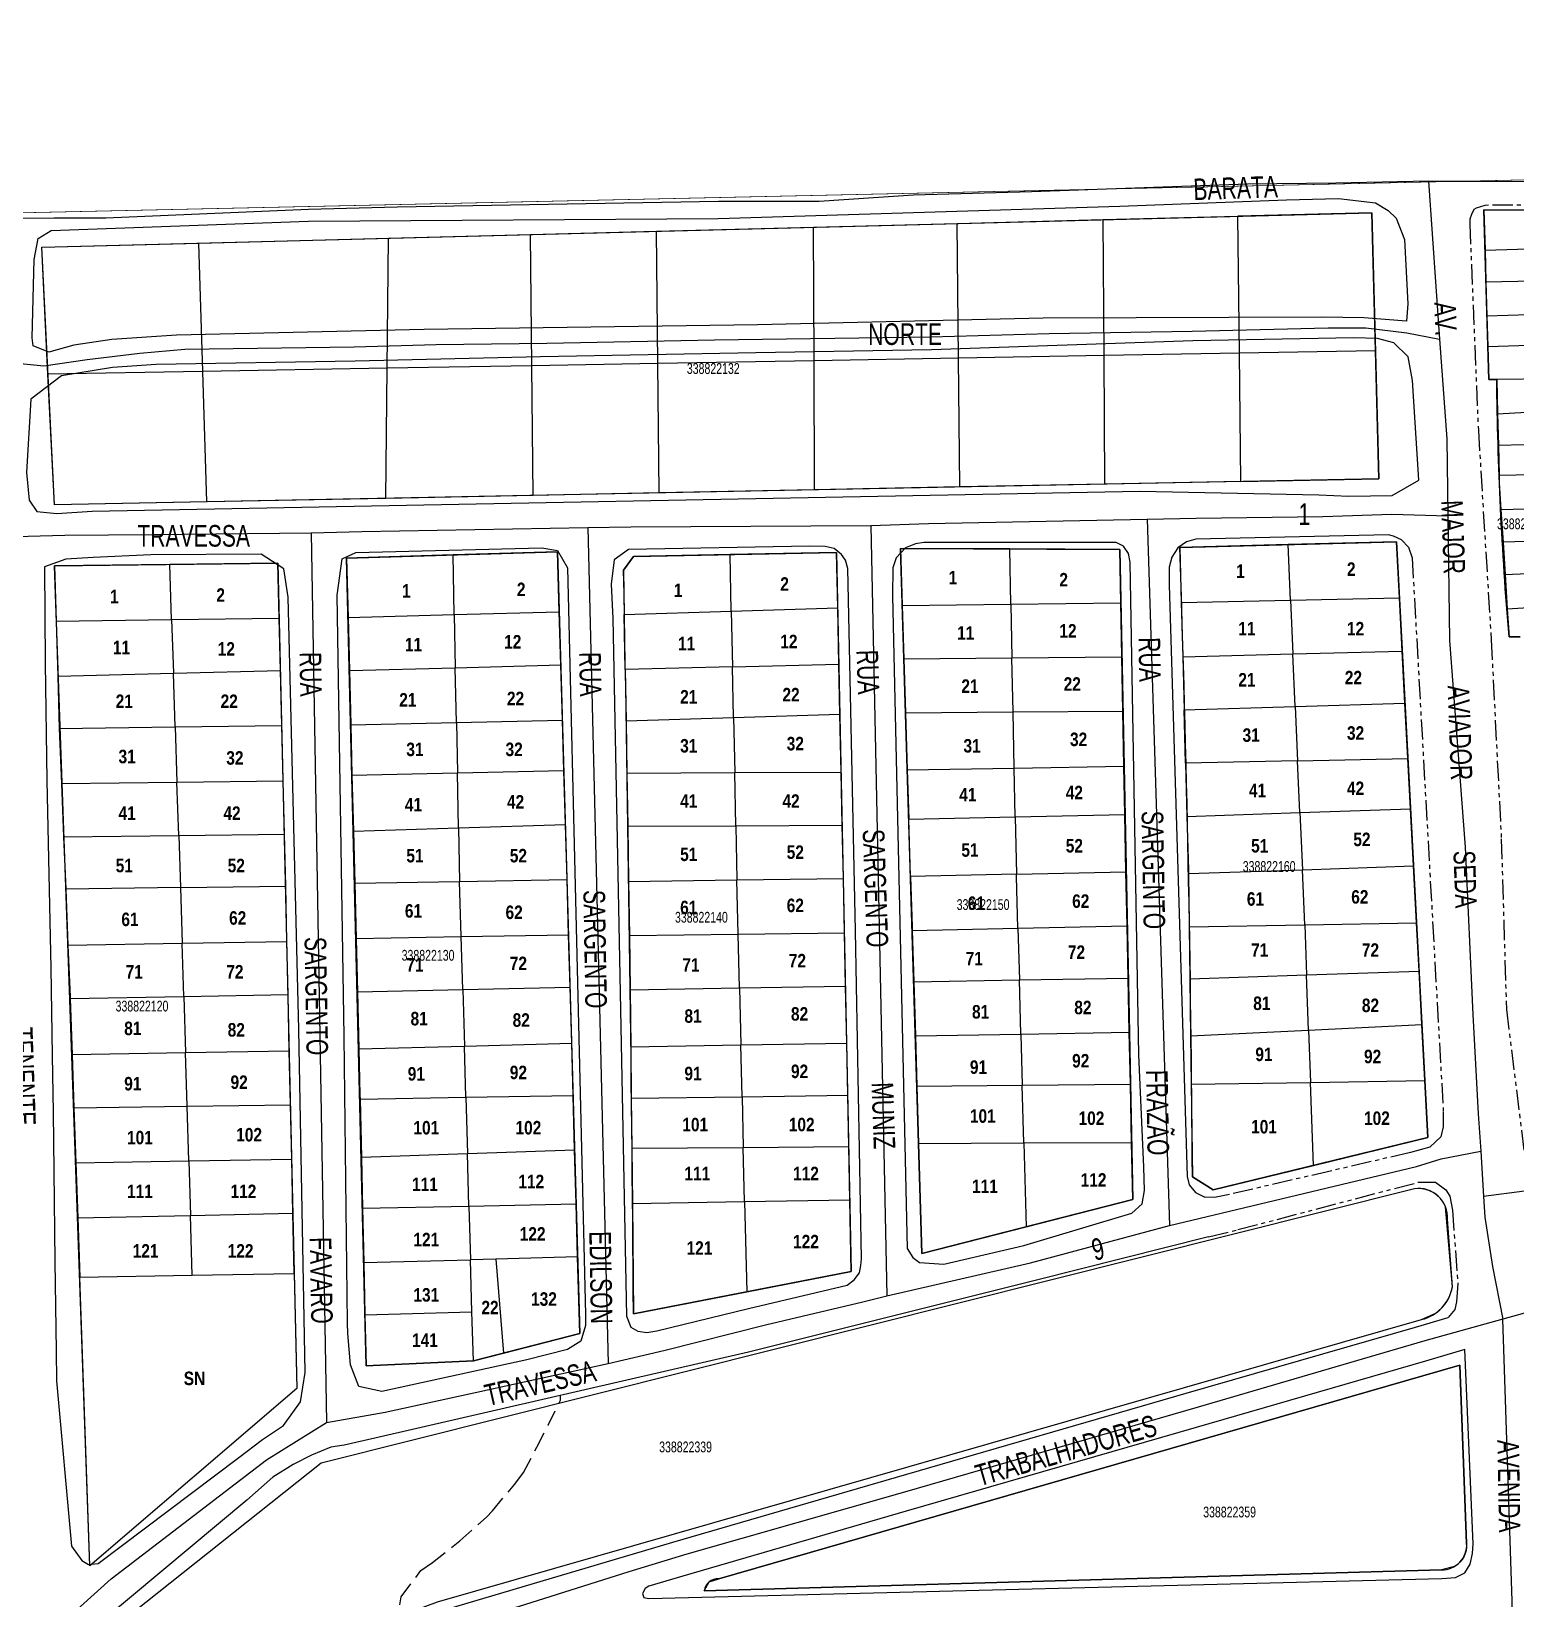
# Model space of a CAD drawing. Extents: x 204256 to 207861, y 4845615 to 4848347.
# Drawn here: x 204730 to 205005, y 4847303.6 to 4847594.1 of the extents above; entities that cross this region are included whole.
import ezdxf
from ezdxf.enums import TextEntityAlignment as Align

# ---------------------------------------------------------------- set-up
doc = ezdxf.new("R2010")
doc.units = 0
doc.header["$LTSCALE"] = 1.5
doc.header["$MEASUREMENT"] = 0
doc.linetypes.add('PHANTOMX2', pattern=[5, 2.5, -0.5, 0.5, -0.5, 0.5, -0.5])
doc.linetypes.add('TRACO_15', pattern=[3, 2, -1])
for name, color, linetype in [('CD-MALHA-LOTES', 40, 'CONTINUOUS'), ('CD_TXT_QUADRA', 7, 'CONTINUOUS'), ('LM-LIM-SETOR-FISCAL', 7, 'CONTINUOUS'), ('RU-QUADRAS', 210, 'CONTINUOUS'), ('SV-CAMINHO-TRILHA', 20, 'CONTINUOUS'), ('SV-EIXO-ROD-ESTR', 7, 'CONTINUOUS'), ('SV-EIXO-RUA-N-PAV', 6, 'CONTINUOUS'), ('SV-EIXO-RUA-PAV', 20, 'CONTINUOUS'), ('SV-ROD-FEDERAIS', 1, 'CONTINUOUS'), ('SV-RUA-NAO-PAV-S-GUIA-C-GUIA', 7, 'PHANTOMX2'), ('SV-RUA-PAVIM-S-GUIA-C-GUIA', 7, 'CONTINUOUS'), ('SV-TXT-ROD-FED', 7, 'CONTINUOUS'), ('SV-TXT-RUA-N-PAV-S-GUIA-C-GUIA', 7, 'CONTINUOUS'), ('SV-TXT-RUA-PAV-S-GUIA-C-GUIA', 7, 'CONTINUOUS'), ('Th_NmrPort', 7, 'CONTINUOUS')]:
    doc.layers.add(name, color=color, linetype=linetype)
doc.styles.add('ARIAL', font='ARIAL.TTF')
doc.styles.get("Standard").update_dxf_attribs({"font": 'swisscbo.ttf'})
doc.linetypes.add('Limite', pattern='A,20,-3,[130,ltypeshp.shx,S=6.35,R=0,X=0,Y=0],-3,20', length=46)

msp = doc.modelspace()

# ---------------------------------------------------------------- linework, layer by layer
at = {"layer": 'CD-MALHA-LOTES', "linetype": 'Continuous'}
for p, q in [((205020.76, 4847560.86), (204999.07, 4847560.97)), ((204999.07, 4847560.97), (204999.3, 4847553.53)), ((204999.3, 4847553.53), (205021.1, 4847554.21)), ((204999.3, 4847553.53), (204999.47, 4847547.62)), ((204999.47, 4847547.62), (205021.4, 4847548.18)), ((204999.47, 4847547.62), (204999.66, 4847541.36)), ((204999.66, 4847541.36), (205021.72, 4847542.02)), ((204999.66, 4847541.36), (204999.83, 4847535.69)), ((204999.83, 4847535.69), (205022, 4847536.36)), ((204999.83, 4847535.69), (205000.02, 4847529.53)), ((205000.02, 4847529.53), (205001.46, 4847529.56)), ((205022.33, 4847529.85), (205001.46, 4847529.56)), ((205001.46, 4847529.56), (205001.62, 4847523.19)), ((205001.62, 4847523.19), (205024.5, 4847524.42)), ((205001.62, 4847523.19), (205001.77, 4847517.39)), ((205001.77, 4847517.39), (205024.79, 4847517.95)), ((205001.77, 4847517.39), (205001.9, 4847511.84)), ((205001.9, 4847511.84), (205025.04, 4847512.29)), ((205001.9, 4847511.84), (205001.94, 4847510.38)), ((205001.94, 4847510.38), (205002.25, 4847505.46)), ((205002.25, 4847505.46), (205025.31, 4847506.13)), ((205002.25, 4847505.46), (205002.63, 4847499.42)), ((204827.45, 4847497.63), (204808.1, 4847497.03)), ((204827.77, 4847486.47), (204827.45, 4847497.63)), ((204859.44, 4847497.1), (204841.53, 4847496.76)), ((204879.17, 4847497.47), (204859.44, 4847497.1)), ((204859.65, 4847486.63), (204859.44, 4847497.1)), ((204879.38, 4847487.23), (204879.17, 4847497.47)), ((204911.24, 4847498.14), (204890.98, 4847498.23)), ((204890.98, 4847498.23), (204891.31, 4847487.66)), ((204911.45, 4847487.92), (204911.24, 4847498.14)), ((204931.66, 4847498.05), (204911.24, 4847498.14)), ((204931.84, 4847488.18), (204931.66, 4847498.05)), ((204962.82, 4847498.96), (204942.74, 4847498.42)), ((204942.74, 4847498.42), (204943.01, 4847488.2)), ((204982.88, 4847499.49), (204962.82, 4847498.96)), ((204963.27, 4847488.64), (204962.82, 4847498.96)), ((204983.43, 4847489.08), (204982.88, 4847499.49)), ((205024.5, 4847499.98), (205002.63, 4847499.42)), ((205002.63, 4847499.42), (205003.02, 4847493.41)), ((204755.61, 4847495.27), (204734.26, 4847494.99)), ((204734.26, 4847494.99), (204734.56, 4847484.77)), ((204775.66, 4847495.53), (204755.61, 4847495.27)), ((204755.95, 4847485.04), (204755.61, 4847495.27)), ((204775.91, 4847485.29), (204775.66, 4847495.53)), ((204808.1, 4847497.03), (204788.38, 4847496.42)), ((204788.38, 4847496.42), (204788.66, 4847485.46)), ((204808.32, 4847485.97), (204808.1, 4847497.03)), ((204841.53, 4847496.76), (204839.7, 4847494.2)), ((204839.7, 4847494.2), (204839.83, 4847486.02)), ((205003.02, 4847493.41), (205024.73, 4847494.32)), ((205003.02, 4847493.41), (205003.42, 4847487.03)), ((204943.01, 4847488.2), (204963.27, 4847488.64)), ((204963.27, 4847488.64), (204983.43, 4847489.08)), ((204963.27, 4847488.64), (204963.71, 4847478.69)), ((204983.95, 4847479.22), (204983.43, 4847489.08)), ((204788.66, 4847485.46), (204808.32, 4847485.97)), ((204788.66, 4847485.46), (204788.9, 4847475.6)), ((204808.32, 4847485.97), (204827.77, 4847486.47)), ((204808.32, 4847485.97), (204808.52, 4847476.12)), ((204828.06, 4847476.64), (204827.77, 4847486.47)), ((204839.83, 4847486.02), (204859.65, 4847486.63)), ((204840, 4847475.78), (204839.83, 4847486.02)), ((204859.65, 4847486.63), (204879.38, 4847487.23)), ((204859.65, 4847486.63), (204859.87, 4847476.3)), ((204879.59, 4847476.81), (204879.38, 4847487.23)), ((204891.31, 4847487.66), (204911.45, 4847487.92)), ((204891.31, 4847487.66), (204891.61, 4847477.78)), ((204911.45, 4847487.92), (204931.84, 4847488.18)), ((204911.45, 4847487.92), (204911.65, 4847477.96)), ((204932.03, 4847478.14), (204931.84, 4847488.18)), ((204943.01, 4847488.2), (204943.29, 4847478.17)), ((205003.42, 4847487.03), (205024.98, 4847488.36)), ((205003.42, 4847487.03), (205003.75, 4847481.83)), ((204734.56, 4847484.77), (204755.95, 4847485.04)), ((204734.56, 4847484.77), (204734.86, 4847474.57)), ((204755.95, 4847485.04), (204775.91, 4847485.29)), ((204755.95, 4847485.04), (204756.28, 4847475.11)), ((204776.14, 4847475.61), (204775.91, 4847485.29)), ((205003.75, 4847481.83), (205005.8, 4847481.86)), ((204859.87, 4847476.3), (204879.59, 4847476.81)), ((204879.79, 4847467.52), (204879.59, 4847476.81)), ((204891.61, 4847477.78), (204911.65, 4847477.96)), ((204891.61, 4847477.78), (204891.92, 4847467.76)), ((204911.65, 4847477.96), (204932.03, 4847478.14)), ((204911.86, 4847467.93), (204911.65, 4847477.96)), ((204932.21, 4847468.1), (204932.03, 4847478.14)), ((204943.29, 4847478.17), (204963.71, 4847478.69)), ((204943.29, 4847478.17), (204943.55, 4847468.3)), ((204963.71, 4847478.69), (204983.95, 4847479.22)), ((204964.13, 4847468.92), (204963.71, 4847478.69)), ((204984.46, 4847469.54), (204983.95, 4847479.22)), ((204734.86, 4847474.57), (204756.28, 4847475.11)), ((204734.86, 4847474.57), (204735.14, 4847464.88)), ((204756.28, 4847475.11), (204776.14, 4847475.61)), ((204756.61, 4847465.15), (204756.28, 4847475.11)), ((204776.39, 4847465.4), (204776.14, 4847475.61)), ((204788.9, 4847475.6), (204808.52, 4847476.12)), ((204788.9, 4847475.6), (204789.15, 4847465.55)), ((204808.52, 4847476.12), (204828.06, 4847476.64)), ((204808.73, 4847465.98), (204808.52, 4847476.12)), ((204828.37, 4847466.41), (204828.06, 4847476.64)), ((204859.87, 4847476.3), (204840, 4847475.78)), ((204840, 4847475.78), (204840.15, 4847466.3)), ((204860.07, 4847466.91), (204859.87, 4847476.3)), ((204911.86, 4847467.93), (204932.21, 4847468.1)), ((204932.4, 4847457.88), (204932.21, 4847468.1)), ((204943.55, 4847468.3), (204964.13, 4847468.92)), ((204943.82, 4847458.45), (204943.55, 4847468.3)), ((204964.13, 4847468.92), (204984.46, 4847469.54)), ((204964.13, 4847468.92), (204964.57, 4847458.89)), ((204985, 4847459.32), (204984.46, 4847469.54)), ((204735.14, 4847464.88), (204756.61, 4847465.15)), ((204756.61, 4847465.15), (204776.39, 4847465.4)), ((204756.61, 4847465.15), (204756.94, 4847454.93)), ((204776.64, 4847455.19), (204776.39, 4847465.4)), ((204789.15, 4847465.55), (204808.73, 4847465.98)), ((204789.15, 4847465.55), (204789.38, 4847456.24)), ((204808.73, 4847465.98), (204828.37, 4847466.41)), ((204808.73, 4847465.98), (204808.92, 4847456.67)), ((204828.63, 4847457.1), (204828.37, 4847466.41)), ((204840.15, 4847466.3), (204860.07, 4847466.91)), ((204840.15, 4847466.3), (204840.31, 4847456.6)), ((204860.07, 4847466.91), (204879.79, 4847467.52)), ((204860.07, 4847466.91), (204860.28, 4847456.69)), ((204880.01, 4847456.77), (204879.79, 4847467.52)), ((204891.92, 4847467.76), (204911.86, 4847467.93)), ((204891.92, 4847467.76), (204892.25, 4847457.18)), ((204912.08, 4847457.52), (204911.86, 4847467.93)), ((204735.14, 4847464.88), (204735.55, 4847454.66)), ((204964.57, 4847458.89), (204985, 4847459.32)), ((204985.5, 4847449.99), (204985, 4847459.32)), ((204789.38, 4847456.24), (204808.92, 4847456.67)), ((204808.92, 4847456.67), (204828.63, 4847457.1)), ((204809.12, 4847446.46), (204808.92, 4847456.67)), ((204828.93, 4847447.06), (204828.63, 4847457.1)), ((204840.31, 4847456.6), (204860.28, 4847456.69)), ((204840.31, 4847456.6), (204840.47, 4847446.75)), ((204860.28, 4847456.69), (204880.01, 4847456.77)), ((204860.49, 4847446.84), (204860.28, 4847456.69)), ((204880.21, 4847446.93), (204880.01, 4847456.77)), ((204892.25, 4847457.18), (204912.08, 4847457.52)), ((204892.25, 4847457.18), (204892.53, 4847448.05)), ((204912.08, 4847457.52), (204932.4, 4847457.88)), ((204912.26, 4847448.48), (204912.08, 4847457.52)), ((204932.57, 4847448.93), (204932.4, 4847457.88)), ((204964.57, 4847458.89), (204943.82, 4847458.45)), ((204943.82, 4847458.45), (204944.08, 4847448.59)), ((204964.99, 4847449.3), (204964.57, 4847458.89)), ((204735.55, 4847454.66), (204756.94, 4847454.93)), ((204735.55, 4847454.66), (204735.95, 4847444.78)), ((204756.94, 4847454.93), (204776.64, 4847455.19)), ((204757.27, 4847445.06), (204756.94, 4847454.93)), ((204776.88, 4847445.31), (204776.64, 4847455.19)), ((204789.38, 4847456.24), (204789.64, 4847445.86)), ((204892.53, 4847448.05), (204912.26, 4847448.48)), ((204892.85, 4847437.46), (204892.53, 4847448.05)), ((204912.26, 4847448.48), (204932.57, 4847448.93)), ((204912.26, 4847448.48), (204912.48, 4847437.88)), ((204932.76, 4847438.32), (204932.57, 4847448.93)), ((204944.08, 4847448.59), (204964.99, 4847449.3)), ((204944.08, 4847448.59), (204944.35, 4847438.7)), ((204964.99, 4847449.3), (204985.5, 4847449.99)), ((204964.99, 4847449.3), (204965.45, 4847438.7)), ((204986.06, 4847439.39), (204985.5, 4847449.99)), ((204735.95, 4847444.78), (204757.27, 4847445.06)), ((204757.27, 4847445.06), (204776.88, 4847445.31)), ((204757.27, 4847445.06), (204757.59, 4847435.38)), ((204777.11, 4847435.64), (204776.88, 4847445.31)), ((204789.64, 4847445.86), (204809.12, 4847446.46)), ((204789.64, 4847445.86), (204789.88, 4847436.18)), ((204809.12, 4847446.46), (204828.93, 4847447.06)), ((204809.12, 4847446.46), (204809.32, 4847436.51)), ((204829.23, 4847436.86), (204828.93, 4847447.06)), ((204840.47, 4847446.75), (204860.49, 4847446.84)), ((204840.47, 4847446.75), (204840.63, 4847436.54)), ((204860.49, 4847446.84), (204880.21, 4847446.93)), ((204860.49, 4847446.84), (204860.7, 4847436.81)), ((204880.42, 4847437.07), (204880.21, 4847446.93)), ((204735.95, 4847444.78), (204736.34, 4847435.11)), ((204965.45, 4847438.7), (204986.06, 4847439.39)), ((204986.62, 4847428.83), (204986.06, 4847439.39)), ((204789.88, 4847436.18), (204809.32, 4847436.51)), ((204789.88, 4847436.18), (204790.13, 4847425.96)), ((204809.32, 4847436.51), (204829.23, 4847436.86)), ((204809.61, 4847426.3), (204809.32, 4847436.51)), ((204829.52, 4847426.64), (204829.23, 4847436.86)), ((204840.63, 4847436.54), (204860.7, 4847436.81)), ((204840.63, 4847436.54), (204840.8, 4847426.48)), ((204860.7, 4847436.81), (204880.42, 4847437.07)), ((204860.94, 4847426.74), (204860.7, 4847436.81)), ((204880.62, 4847427), (204880.42, 4847437.07)), ((204912.48, 4847437.88), (204892.85, 4847437.46)), ((204892.85, 4847437.46), (204893.14, 4847428.13)), ((204912.48, 4847437.88), (204932.76, 4847438.32)), ((204912.49, 4847437.47), (204912.48, 4847437.88)), ((204912.76, 4847427.85), (204912.49, 4847437.47)), ((204932.97, 4847428.29), (204932.76, 4847438.32)), ((204944.35, 4847438.7), (204944.36, 4847438)), ((204944.36, 4847438), (204965.45, 4847438.7)), ((204944.36, 4847438), (204944.49, 4847428.14)), ((204965.9, 4847428.49), (204965.45, 4847438.7)), ((204757.59, 4847435.38), (204736.34, 4847435.11)), ((204736.34, 4847435.11), (204736.76, 4847424.72)), ((204757.59, 4847435.38), (204777.11, 4847435.64)), ((204757.59, 4847435.38), (204757.91, 4847425.08)), ((204777.33, 4847425.41), (204777.11, 4847435.64)), ((204893.14, 4847428.13), (204893.16, 4847427.41)), ((204893.16, 4847427.41), (204912.76, 4847427.85)), ((204893.16, 4847427.41), (204893.45, 4847417.92)), ((204912.76, 4847427.85), (204932.97, 4847428.29)), ((204912.76, 4847427.85), (204913.02, 4847418.27)), ((204933.18, 4847418.62), (204932.97, 4847428.29)), ((204944.49, 4847428.14), (204965.9, 4847428.49)), ((204944.49, 4847428.14), (204944.61, 4847418.48)), ((204965.9, 4847428.49), (204986.62, 4847428.83)), ((204965.9, 4847428.49), (204966.23, 4847419.19)), ((204987.09, 4847419.87), (204986.62, 4847428.83)), ((204736.76, 4847424.72), (204757.91, 4847425.08)), ((204736.76, 4847424.72), (204737.14, 4847415.2)), ((204757.91, 4847425.08), (204777.33, 4847425.41)), ((204758.22, 4847415.23), (204757.91, 4847425.08)), ((204777.55, 4847415.57), (204777.33, 4847425.41)), ((204790.13, 4847425.96), (204809.61, 4847426.3)), ((204790.13, 4847425.96), (204790.37, 4847416.08)), ((204809.61, 4847426.3), (204829.52, 4847426.64)), ((204809.89, 4847416.5), (204809.61, 4847426.3)), ((204829.79, 4847416.93), (204829.52, 4847426.64)), ((204840.8, 4847426.48), (204860.94, 4847426.74)), ((204840.8, 4847426.48), (204840.9, 4847416.44)), ((204860.94, 4847426.74), (204880.62, 4847427)), ((204861.17, 4847416.8), (204860.94, 4847426.74)), ((204880.82, 4847417.14), (204880.62, 4847427)), ((204944.61, 4847418.48), (204966.23, 4847419.19)), ((204966.23, 4847419.19), (204987.09, 4847419.87)), ((204966.6, 4847408.98), (204966.23, 4847419.19)), ((204987.61, 4847410), (204987.09, 4847419.87)), ((204790.37, 4847416.08), (204809.89, 4847416.5)), ((204790.37, 4847416.08), (204790.64, 4847405.51)), ((204809.89, 4847416.5), (204829.79, 4847416.93)), ((204809.89, 4847416.5), (204810.2, 4847406.02)), ((204830.08, 4847406.53), (204829.79, 4847416.93)), ((204840.9, 4847416.44), (204861.17, 4847416.8)), ((204840.9, 4847416.44), (204841.01, 4847405.86)), ((204861.17, 4847416.8), (204880.82, 4847417.14)), ((204861.17, 4847416.8), (204861.42, 4847406.22)), ((204881.03, 4847406.56), (204880.82, 4847417.14)), ((204893.45, 4847417.92), (204913.02, 4847418.27)), ((204893.45, 4847417.92), (204893.75, 4847407.9)), ((204913.02, 4847418.27), (204933.18, 4847418.62)), ((204913.3, 4847408.24), (204913.02, 4847418.27)), ((204933.39, 4847408.59), (204933.18, 4847418.62)), ((204944.61, 4847418.48), (204944.74, 4847407.91)), ((204737.14, 4847415.2), (204737.15, 4847414.86)), ((204737.15, 4847414.86), (204758.22, 4847415.23)), ((204737.15, 4847414.86), (204737.52, 4847404.45)), ((204758.22, 4847415.23), (204777.55, 4847415.57)), ((204758.22, 4847415.23), (204758.55, 4847404.81)), ((204777.77, 4847405.14), (204777.55, 4847415.57)), ((204966.6, 4847408.98), (204987.61, 4847410)), ((204988.16, 4847399.63), (204987.61, 4847410)), ((204893.75, 4847407.9), (204913.3, 4847408.24)), ((204893.75, 4847407.9), (204894.03, 4847398.58)), ((204913.3, 4847408.24), (204933.39, 4847408.59)), ((204913.3, 4847408.24), (204913.57, 4847398.75)), ((204933.59, 4847398.93), (204933.39, 4847408.59)), ((204944.74, 4847407.91), (204966.6, 4847408.98)), ((204944.74, 4847407.91), (204944.86, 4847398.93)), ((204966.6, 4847408.98), (204966.94, 4847399.29)), ((204737.52, 4847404.45), (204758.55, 4847404.81)), ((204737.52, 4847404.45), (204737.86, 4847394.59)), ((204758.55, 4847404.81), (204777.77, 4847405.14)), ((204758.86, 4847394.86), (204758.55, 4847404.81)), ((204777.99, 4847395.11), (204777.77, 4847405.14)), ((204790.64, 4847405.51), (204810.2, 4847406.02)), ((204790.64, 4847405.51), (204790.85, 4847396.91)), ((204810.2, 4847406.02), (204830.08, 4847406.53)), ((204810.47, 4847396.53), (204810.2, 4847406.02)), ((204830.35, 4847396.87), (204830.08, 4847406.53)), ((204841.01, 4847405.86), (204861.42, 4847406.22)), ((204841.01, 4847405.86), (204841.11, 4847396.37)), ((204861.42, 4847406.22), (204881.03, 4847406.56)), ((204861.65, 4847396.64), (204861.42, 4847406.22)), ((204881.22, 4847396.89), (204881.03, 4847406.56)), ((204894.03, 4847398.58), (204913.57, 4847398.75)), ((204894.03, 4847398.58), (204894.35, 4847387.99)), ((204913.57, 4847398.75), (204933.59, 4847398.93)), ((204913.86, 4847388.08), (204913.57, 4847398.75)), ((204933.82, 4847388.17), (204933.59, 4847398.93)), ((204944.86, 4847398.93), (204966.94, 4847399.29)), ((204944.86, 4847398.93), (204945.08, 4847381.77)), ((204966.94, 4847399.29), (204988.16, 4847399.63)), ((204967.49, 4847383.91), (204966.94, 4847399.29)), ((204988.72, 4847389.07), (204988.16, 4847399.63)), ((204790.85, 4847396.91), (204790.87, 4847396.19)), ((204790.87, 4847396.19), (204810.47, 4847396.53)), ((204790.87, 4847396.19), (204791.12, 4847385.45)), ((204810.47, 4847396.53), (204830.35, 4847396.87)), ((204810.47, 4847396.53), (204810.77, 4847386.13)), ((204830.62, 4847386.82), (204830.35, 4847396.87)), ((204841.11, 4847396.37), (204861.65, 4847396.64)), ((204841.11, 4847396.37), (204841.21, 4847387.07)), ((204861.65, 4847396.64), (204881.22, 4847396.89)), ((204861.65, 4847396.64), (204861.88, 4847387.24)), ((204881.41, 4847387.41), (204881.22, 4847396.89)), ((204737.86, 4847394.59), (204758.86, 4847394.86)), ((204737.86, 4847394.59), (204738.22, 4847384.38)), ((204758.86, 4847394.86), (204777.99, 4847395.11)), ((204759.14, 4847384.74), (204758.86, 4847394.86)), ((204778.21, 4847385.07), (204777.99, 4847395.11)), ((204810.77, 4847386.13), (204830.62, 4847386.82)), ((204830.9, 4847376.81), (204830.62, 4847386.82)), ((204841.21, 4847387.07), (204861.88, 4847387.24)), ((204841.21, 4847387.07), (204841.32, 4847376.85)), ((204861.88, 4847387.24), (204881.41, 4847387.41)), ((204862.11, 4847377.21), (204861.88, 4847387.24)), ((204881.61, 4847377.55), (204881.41, 4847387.41)), ((204894.35, 4847387.99), (204913.86, 4847388.08)), ((204894.35, 4847387.99), (204894.96, 4847367.55)), ((204913.86, 4847388.08), (204933.82, 4847388.17)), ((204913.86, 4847388.08), (204914.29, 4847372.52)), ((204934.04, 4847377.59), (204933.82, 4847388.17)), ((204967.49, 4847383.91), (204988.72, 4847389.07)), ((204738.22, 4847384.38), (204759.14, 4847384.74)), ((204738.22, 4847384.38), (204738.58, 4847374.16)), ((204759.14, 4847384.74), (204778.21, 4847385.07)), ((204759.14, 4847384.74), (204759.43, 4847374.61)), ((204778.43, 4847375.03), (204778.21, 4847385.07)), ((204791.12, 4847385.45), (204810.77, 4847386.13)), ((204791.12, 4847385.45), (204791.34, 4847375.95)), ((204811.05, 4847376.37), (204810.77, 4847386.13)), ((204948.92, 4847379.4), (204967.49, 4847383.91)), ((204945.08, 4847381.77), (204948.92, 4847379.4)), ((204791.34, 4847375.95), (204811.05, 4847376.37)), ((204791.34, 4847375.95), (204791.56, 4847365.91)), ((204811.05, 4847376.37), (204830.9, 4847376.81)), ((204811.05, 4847376.37), (204811.33, 4847366.42)), ((204831.18, 4847366.94), (204830.9, 4847376.81)), ((204841.32, 4847376.85), (204862.11, 4847377.21)), ((204841.32, 4847376.85), (204841.53, 4847356.4)), ((204862.11, 4847377.21), (204881.61, 4847377.55)), ((204862.11, 4847377.21), (204862.51, 4847360.48)), ((204881.88, 4847364.25), (204881.61, 4847377.55)), ((204914.29, 4847372.52), (204934.04, 4847377.59)), ((204738.58, 4847374.16), (204759.43, 4847374.61)), ((204738.58, 4847374.16), (204738.96, 4847363.21)), ((204759.43, 4847374.61), (204778.43, 4847375.03)), ((204759.74, 4847363.57), (204759.43, 4847374.61)), ((204778.67, 4847363.9), (204778.43, 4847375.03)), ((204894.96, 4847367.55), (204914.29, 4847372.52)), ((204791.56, 4847365.91), (204811.33, 4847366.42)), ((204816.01, 4847366.54), (204811.33, 4847366.42)), ((204811.61, 4847356.75), (204811.33, 4847366.42)), ((204831.18, 4847366.94), (204816.01, 4847366.54)), ((204816.01, 4847366.54), (204817.44, 4847349.1)), ((204831.58, 4847352.73), (204831.18, 4847366.94)), ((204738.96, 4847363.21), (204759.74, 4847363.57)), ((204759.74, 4847363.57), (204778.67, 4847363.9)), ((204778.67, 4847363.9), (204779.13, 4847342.57)), ((204791.56, 4847365.91), (204791.78, 4847356.24)), ((204862.51, 4847360.48), (204881.88, 4847364.25)), ((204740.79, 4847309.71), (204738.96, 4847363.21)), ((204841.53, 4847356.4), (204862.51, 4847360.48)), ((204791.78, 4847356.24), (204811.61, 4847356.75)), ((204791.78, 4847356.24), (204792, 4847346.74)), ((204811.87, 4847347.68), (204811.61, 4847356.75)), ((204817.44, 4847349.1), (204831.58, 4847352.73)), ((204811.87, 4847347.68), (204817.44, 4847349.1)), ((204792, 4847346.74), (204811.87, 4847347.68)), ((204779.13, 4847342.57), (204740.79, 4847309.71))]:
    msp.add_line(p, q, dxfattribs=at)
at = {"layer": 'CD-MALHA-LOTES'}
for points in [[(204874.89, 4847557.78), (204901.51, 4847558.47)], [(204901.51, 4847558.47), (204928.54, 4847559.17)], [(204901.77, 4847533.49), (204901.51, 4847558.47)], [(204928.54, 4847559.17), (204953.52, 4847559.81)], [(204928.72, 4847533.97), (204928.54, 4847559.17)], [(204979, 4847534.86), (204978.34, 4847560.45), (204953.52, 4847559.81)], [(204953.8, 4847534.41), (204953.52, 4847559.81)], [(204761.01, 4847554.83), (204796.15, 4847555.74)], [(204795.91, 4847531.62), (204796.15, 4847555.74)], [(204796.15, 4847555.74), (204822.47, 4847556.42)], [(204822.47, 4847556.42), (204845.77, 4847557.03)], [(204822.72, 4847532.1), (204822.47, 4847556.42)], [(204845.77, 4847557.03), (204874.89, 4847557.78)], [(204846.03, 4847532.51), (204845.77, 4847557.03)], [(204874.98, 4847533.02), (204874.89, 4847557.78)], [(204733.05, 4847530.51), (204731.89, 4847554.08), (204761.01, 4847554.83)], [(204761.75, 4847531.02), (204761.01, 4847554.83)], [(204979, 4847534.86), (204953.8, 4847534.41)], [(204954.07, 4847510.66), (204979.62, 4847511.16), (204979, 4847534.86)], [(204822.72, 4847532.1), (204795.91, 4847531.62)], [(204846.03, 4847532.51), (204822.72, 4847532.1)], [(204822.96, 4847508.06), (204822.72, 4847532.1)], [(204874.98, 4847533.02), (204846.03, 4847532.51)], [(204846.27, 4847508.53), (204846.03, 4847532.51)], [(204901.77, 4847533.49), (204874.98, 4847533.02)], [(204875.07, 4847509.1), (204874.98, 4847533.02)], [(204928.72, 4847533.97), (204901.77, 4847533.49)], [(204902.01, 4847509.63), (204901.77, 4847533.49)], [(204953.8, 4847534.41), (204928.72, 4847533.97)], [(204928.88, 4847510.16), (204928.72, 4847533.97)], [(204954.07, 4847510.66), (204953.8, 4847534.41)], [(204761.75, 4847531.02), (204733.05, 4847530.51)], [(204762.51, 4847506.87), (204734.24, 4847506.31), (204733.05, 4847530.51)], [(204795.91, 4847531.62), (204761.75, 4847531.02)], [(204762.51, 4847506.87), (204761.75, 4847531.02)], [(204795.67, 4847507.52), (204795.91, 4847531.62)], [(204875.07, 4847509.1), (204846.27, 4847508.53)], [(204902.01, 4847509.63), (204875.07, 4847509.1)], [(204928.88, 4847510.16), (204902.01, 4847509.63)], [(204954.07, 4847510.66), (204928.88, 4847510.16)], [(204795.67, 4847507.52), (204762.51, 4847506.87)], [(204822.96, 4847508.06), (204795.67, 4847507.52)], [(204846.27, 4847508.53), (204822.96, 4847508.06)]]:
    msp.add_lwpolyline(points, dxfattribs=at)
for points in [[(204986.23, 4847379.59), (204783.66, 4847328.75), (204739.45, 4847293.6), (204739.21, 4847254.84, 0.774347), (204744.49, 4847252.98), (204788.17, 4847293.76), (204795.58, 4847299.46), (204805.2, 4847303.01), (204987.51, 4847355.35, 0.301593), (204993.26, 4847361.42), (204992.37, 4847373.92, 0.470525)], [(204994.6, 4847346.87), (204857.35, 4847307.31, 0.395706), (204854.65, 4847305.09), (204991.24, 4847308.94, 0.438379), (204995.89, 4847313.84)]]:
    msp.add_lwpolyline(points, format="xyb", close=True, dxfattribs=at)
at = {"layer": 'LM-LIM-SETOR-FISCAL', "linetype": 'Limite', "ltscale": 0.1, "const_width": 0.13, "flags": 128}
msp.add_lwpolyline([(204255.91, 4845774.54), (204446.84, 4845974), (204535.1, 4846039.96), (204560.77, 4846069.41), (204570.54, 4846097.54), (204632.4, 4846153.82), (204654.94, 4846153.05), (205078.23, 4846433.21), (204983.84, 4846565.04), (204273.38, 4846554.21), (204347.03, 4846594.12), (204378.32, 4846626.2), (204398.13, 4846660.67), (204526.98, 4846971.03), (204438.64, 4847114.19), (204402.08, 4847237.98), (204373.18, 4847447.79), (204373.2, 4847552.6), (204365.79, 4847552.5), (205446.22, 4847576.17), (205460.3, 4847496.97), (205556.14, 4847515.7), (205660.88, 4847539.89), (205654.63, 4847591.47), (205807.66, 4847598.84), (205876.3, 4847605.11), (205880.92, 4847594.37), (205947.96, 4847607.22), (205959.47, 4847609.16), (205968.56, 4847603.73), (205972.79, 4847599.34), (206017.95, 4847599.66), (206211.07, 4847610.99), (206253.35, 4847609.47), (206274.49, 4847604.21), (206283.85, 4847619.28), (206186.17, 4847750.07), (206524.96, 4848001.52), (206519.68, 4848013.26), (206960.49, 4848346.74), (206966.87, 4848336.83), (206987.16, 4848307.84), (207005.71, 4848281.99), (207017.4, 4848267.11), (206974.73, 4848235.13), (206955.48, 4848219.86), (206950.26, 4848216.07), (206955.58, 4848209.27), (206959.42, 4848202.77), (206982.67, 4848172.12), (206995.35, 4848155.22), (207005.92, 4848142.54), (207020.41, 4848120.82), (207031.95, 4848105.77), (207060.87, 4848065.4), (207066.5, 4848058.01), (207069.11, 4848053.33), (207069.26, 4848049.8), (207069.37, 4848045.04), (207075.04, 4848034.33), (207087.01, 4848019.05), (207090.77, 4848014.03), (207100.06, 4848001.48), (207111.59, 4847986.15), (207126.09, 4847965.9), (207130.37, 4847960.22), (207134.22, 4847955.66), (207145.03, 4847940.16), (207159.13, 4847921.36), (207169.47, 4847906.92), (207186.34, 4847883.83), (207193.03, 4847885.67), (207202.51, 4847892.47), (207242.67, 4847921.29), (207248.23, 4847915.4), (207260.72, 4847896.98), (207285.87, 4847860.83), (207310.76, 4847826.26), (207315.6, 4847819.35), (207328.91, 4847799.72), (207333.8, 4847793.43), (207340.01, 4847785.42), (207350.49, 4847771.92), (207365.1, 4847750.55), (207367.63, 4847745.51), (207368.81, 4847743.14), (207390.62, 4847713.26), (207400.06, 4847698.96), (207410.24, 4847685.38), (207427.79, 4847661.69), (207431.06, 4847656.73), (207440.44, 4847642.51), (207457.67, 4847619.01), (207463.75, 4847610.71), (207498.88, 4847562.81), (207506.17, 4847553.18), (207511.91, 4847545.61), (207531.85, 4847519.47), (207540.14, 4847507.78), (207556.36, 4847486.66), (207571.87, 4847465.34), (207564.83, 4847458.43), (207551.89, 4847445.71), (207534.74, 4847428.33), (207518.94, 4847409.14), (207499.11, 4847384.81), (207498.17, 4847383.65), (207496.47, 4847381.56), (207486.15, 4847368.88), (207482.26, 4847364.11), (207477.47, 4847358.01), (207465.6, 4847339.64), (207465.56, 4847339.57), (207453.37, 4847317.61), (207438.93, 4847286.56), (207430.8, 4847269.09), (207410.93, 4847225.64), (207406.21, 4847217.15), (207396.71, 4847200.13), (207391.02, 4847192.25), (207379.11, 4847175.75), (207360.52, 4847152.72), (207355.52, 4847146.52), (207336.47, 4847121.03), (207323.47, 4847103.64), (207318.06, 4847094.89), (207310.15, 4847082.08), (207305.19, 4847073.38), (207304.65, 4847072.43), (207303.79, 4847070.78), (207287.7, 4847039.93), (207271.61, 4847010.96), (207261.28, 4846991.91), (207237.73, 4846950.07), (207236, 4846947.01), (207246.02, 4846928.73), (207251.02, 4846918.92), (207261.83, 4846899.5), (207265.63, 4846893.3), (207284.85, 4846863.07), (207289.66, 4846855.66), (207307.47, 4846827.84), (207314.88, 4846816.63), (207320.06, 4846808.15), (207332.53, 4846791.25), (207339.11, 4846782.58), (207345.12, 4846773.87), (207348.76, 4846768.8), (207357.76, 4846756.36), (207363.08, 4846749.04), (207366.95, 4846743.73), (207375.37, 4846734.54), (207383.22, 4846728.41), (207384.7, 4846727.73), (207392.17, 4846724.3), (207394.9, 4846723.05), (207402.49, 4846720.73), (207417.51, 4846716.14), (207437.03, 4846709.56), (207455.89, 4846703.64), (207460.62, 4846701.8), (207464.4, 4846700.29), (207467.39, 4846699.09), (207481.11, 4846693.55), (207488.13, 4846690.92), (207492.95, 4846689.16), (207510.17, 4846679.84), (207529.47, 4846668.22), (207543.72, 4846659.45), (207561.49, 4846646.95), (207570.84, 4846639.98), (207577.05, 4846635.29), (207586.86, 4846628.1), (207606.11, 4846612.63), (207623.66, 4846599.69), (207639.45, 4846588.94), (207662.08, 4846572.67), (207671.27, 4846565.58), (207685.28, 4846561.61), (207697.24, 4846558.13), (207709.78, 4846554.65), (207731.23, 4846549.14), (207735.6, 4846547.91), (207745.02, 4846545.25), (207762.81, 4846541.24), (207775.65, 4846538.39), (207787.75, 4846535.54), (207783.77, 4846513.63), (207781.5, 4846502.37), (207779.56, 4846492.81), (207778.5, 4846480), (207783.13, 4846476.08), (207788.36, 4846474.34), (207788.71, 4846474.22), (207798.97, 4846471.45), (207842.08, 4846460.36), (207844.37, 4846459.93), (207847.21, 4846459.39), (207851.95, 4846457.87), (207854.6, 4846457.02), (207858.96, 4846455.96), (207860.74, 4846451.34), (207859.67, 4846437.09), (207856.83, 4846420), (207854.33, 4846403.63), (207846.53, 4846396.15), (207836.81, 4846356.4), (207833.21, 4846341.98), (207827.16, 4846317.88), (207806.6, 4846238.03), (207795.3, 4846194.29), (207792.57, 4846183.36), (207787.76, 4846165.39), (207754.01, 4846025.3), (207739.36, 4845961), (207739.21, 4845960.34), (207737.77, 4845953.31), (207733.28, 4845938.2), (207726.95, 4845910.14), (207723, 4845891.36), (207741.21, 4845886.65), (207760.55, 4845879.79), (207773.24, 4845875.33), (207781.18, 4845873.09), (207785.9, 4845871.77), (207797.77, 4845868.36), (207799.24, 4845867.93), (207814.84, 4845863.98), (207831.48, 4845857.74), (207850.72, 4845850.88), (207842.01, 4845830.09), (207833.57, 4845800.72), (207825.14, 4845777.91), (207814.83, 4845746.81), (207813.3, 4845742.3), (207812.54, 4845740.05), (207809.34, 4845729.53), (207804.2, 4845714.63), (207791.7, 4845677.75), (207783.5, 4845679.57), (207766.81, 4845685.02), (207754.43, 4845688.82), (207739.64, 4845691.3), (207722.13, 4845693.94), (207717.1, 4845694.68), (207690.08, 4845700.62), (207680.08, 4845702.89), (207670.03, 4845704.98), (207667.81, 4845700.16), (207660.99, 4845676.98), (207660.54, 4845673.8), (207657.39, 4845659.57), (207656.59, 4845656.53), (207655.95, 4845653.98), (207650.56, 4845639.59), (207647.27, 4845633.02), (207644.17, 4845622.85), (207641.37, 4845615.1), (207618.1, 4845615.4), (207601.33, 4845615.86), (207592.93, 4845615.82), (207543.69, 4845617.43), (207493.78, 4845618.83), (207471.28, 4845620.61), (207442.67, 4845621.38), (207409.05, 4845621.45), (207395.8, 4845621.64), (207345.61, 4845622.76), (207297.34, 4845623.66), (207294.87, 4845656.58), (207289.29, 4845728.51), (207262.54, 4845726.7), (207256.04, 4845726.92), (207223.17, 4845727.38), (207195.16, 4845729.67), (207135.61, 4845730.44), (207094.04, 4845731.93), (207071.52, 4845732.83), (207036.85, 4845734.18), (207004.87, 4845734.18), (206995.29, 4845734.45), (206955.41, 4845735.22), (205304.22, 4845806.54), (205065.89, 4845798.29), (204762.24, 4845774.02), (204255.91, 4845774.54)], close=True, dxfattribs=at)
at = {"layer": 'RU-QUADRAS', "color": 6, "linetype": 'Continuous'}
for points in [[(204731.89, 4847554.08), (204978.34, 4847560.45), (204979.62, 4847511.16), (204734.24, 4847506.31)], [(204788.38, 4847496.42), (204827.45, 4847497.63), (204831.58, 4847352.73), (204811.87, 4847347.68), (204792, 4847346.74)], [(204890.98, 4847498.23), (204931.66, 4847498.05), (204934.04, 4847377.59), (204894.96, 4847367.55)], [(204734.26, 4847494.99), (204775.66, 4847495.53), (204779.13, 4847342.57), (204740.79, 4847309.71)]]:
    msp.add_lwpolyline(points, close=True, dxfattribs=at)
msp.add_lwpolyline([(205005.8, 4847481.86), (205003.75, 4847481.83, -0.018373), (205001.46, 4847529.56), (205000.02, 4847529.53), (204999.07, 4847560.97), (205020.76, 4847560.86)], format="xyb", dxfattribs=at)
for points in [[(204839.7, 4847494.2), (204841.53, 4847496.76), (204879.17, 4847497.47), (204881.88, 4847364.25), (204841.53, 4847356.4, 0.002913)], [(204942.74, 4847498.42), (204982.88, 4847499.49), (204988.72, 4847389.07), (204948.92, 4847379.4), (204945.08, 4847381.77, 0.007001)], [(204986.23, 4847379.59), (204783.66, 4847328.75), (204739.45, 4847293.6), (204739.21, 4847254.84), (204739.66, 4847253.03, 0.538623), (204744.49, 4847252.98), (204788.17, 4847293.76), (204795.58, 4847299.46), (204805.2, 4847303.01), (204987.51, 4847355.35), (204990.18, 4847356.55, 0.197799), (204993.26, 4847361.42), (204991.98, 4847376.25, 0.342114)], [(204857.35, 4847307.31), (204994.6, 4847346.87), (204995.89, 4847313.84, -0.282615), (204993.65, 4847309.58), (204991.24, 4847308.94), (204854.65, 4847305.09), (204855.56, 4847306.74)]]:
    msp.add_lwpolyline(points, format="xyb", close=True, dxfattribs=at)
at = {"layer": 'SV-CAMINHO-TRILHA', "linetype": 'TRACO_15'}
msp.add_lwpolyline([(204797.61, 4847298.01), (204798.49, 4847303.94), (204802.13, 4847308.81), (204804.29, 4847310.31), (204809.36, 4847314.32), (204814.28, 4847318.73), (204815.42, 4847319.92), (204819.56, 4847324.82), (204821.18, 4847326.99), (204823.62, 4847331.67), (204825.7, 4847335.74), (204828.01, 4847340.42), (204828.03, 4847341.29)], dxfattribs=at)
at = {"layer": 'SV-EIXO-ROD-ESTR'}
msp.add_lwpolyline([(205012.44, 4847358.12), (205002.58, 4847355.38), (204988.17, 4847351.37), (204946.14, 4847339.11), (204891.72, 4847323.34), (204851.44, 4847311.83), (204840.68, 4847308.58), (204820.16, 4847302.08), (204806.47, 4847298.45), (204798.77, 4847295.45), (204793.51, 4847290.94), (204786.31, 4847284), (204772, 4847270.68), (204749.98, 4847251.16), (204742.47, 4847244.15), (204731.64, 4847234.88), (204718.2, 4847221.26), (204702.94, 4847207), (204689.18, 4847193.49), (204674.01, 4847179.28), (204666.41, 4847171.72), (204662.82, 4847168.23)], dxfattribs=at)
at = {"layer": 'SV-EIXO-RUA-N-PAV'}
for points in [[(204988.8, 4847566.3), (205001.52, 4847566.27), (205012.5, 4847566.25), (205025.99, 4847566.82), (205031.18, 4847567.09), (205039.16, 4847567.93), (205089.59, 4847569.61), (205097.73, 4847569.61), (205142.35, 4847569.19), (205190.21, 4847570.24), (205220.76, 4847570.45), (205260.85, 4847571.55), (205283.74, 4847572.13), (205314.08, 4847574.23), (205361.94, 4847574.02), (205379.68, 4847574.65), (205383.12, 4847574.82), (205399.42, 4847575.49), (205418.94, 4847575.7), (205433.85, 4847575.7), (205444.35, 4847576.12), (205446.78, 4847576.07)], [(204988.8, 4847566.3), (204990.84, 4847537.04), (204992.22, 4847518.53), (204992.4, 4847504.3), (204992.7, 4847481.2), (204995.61, 4847442.9), (204997.06, 4847411.87), (204998.03, 4847393.45), (204998.49, 4847386.52), (204999.03, 4847378.16), (204999.29, 4847374.31), (205000.66, 4847365.17), (205002.58, 4847355.38)], [(205126.87, 4847406.91), (205123.71, 4847403.43), (205120.39, 4847399.33), (205115.97, 4847393.01), (205110.12, 4847386.85), (205103.17, 4847382.9), (205097.17, 4847379.58), (205090.97, 4847377.76), (205086.67, 4847379.74), (205077.19, 4847382.42), (205070.71, 4847384), (205064.35, 4847384.38), (205058.51, 4847383.04), (205051.56, 4847381.82), (205044.99, 4847381.58), (205038.05, 4847381.46), (205028.85, 4847380.84), (205022.37, 4847380.21), (205013.05, 4847379.42), (205006.58, 4847379.11), (204999.03, 4847378.16)], [(204940.83, 4847372.75), (204986.59, 4847383.69), (204991.17, 4847385.11), (204998.49, 4847386.52)]]:
    msp.add_lwpolyline(points, dxfattribs=at)
at = {"layer": 'SV-EIXO-RUA-PAV'}
for points in [[(204988.8, 4847566.3), (204971.65, 4847565.91), (204955.31, 4847565.76), (204915.3, 4847564.3), (204893.4, 4847563.71), (204886.02, 4847563.21), (204875.96, 4847562.54), (204857.28, 4847562.54), (204797.78, 4847561.51), (204781.3, 4847561.07), (204743.79, 4847559.46), (204734.19, 4847559.46), (204723.53, 4847559.37), (204686.56, 4847560.19), (204669.13, 4847560.05), (204662.85, 4847559.48), (204661.83, 4847559.39), (204636.98, 4847557.26)], [(204649.66, 4847532.9), (204666.05, 4847533.75), (204675.05, 4847534.51), (204689.2, 4847535.14), (204700.63, 4847534.84), (204713.09, 4847534.11), (204724.24, 4847532.87), (204732.28, 4847532.06), (204740.34, 4847533.23), (204750.09, 4847534.4), (204758.44, 4847535.14), (204789.8, 4847535.58), (204804.96, 4847536.02), (204825.48, 4847536.31), (204856.54, 4847536.89), (204896.62, 4847537.48), (204918.53, 4847538.07), (204945.05, 4847538.51), (204970.25, 4847539.09), (204977.21, 4847539.09), (204984.83, 4847538.21), (204990.84, 4847537.04)], [(204636.98, 4847497.62), (204700.36, 4847499.95), (204712.05, 4847500.31), (204724.8, 4847500.42), (204736.15, 4847500.67), (204752.35, 4847500.85), (204781.82, 4847501.11), (204791.19, 4847501.36), (204833.09, 4847502.1), (204841.01, 4847502.24), (204885.48, 4847502.48), (204896.18, 4847502.83), (204936.71, 4847503.64), (204945.78, 4847503.85), (204969.23, 4847504.14), (204982.05, 4847504.58), (204992.4, 4847504.3)], [(204936.71, 4847503.64), (204940.83, 4847372.75)], [(204781.82, 4847501.11), (204784.63, 4847336.29)], [(204833.09, 4847502.1), (204836.83, 4847347.2)], [(204885.48, 4847502.48), (204888.5, 4847359.73)], [(204730.24, 4847294.22), (204744.76, 4847307.29), (204773.55, 4847329.31), (204784.63, 4847336.29), (204795.5, 4847338.16), (204836.83, 4847347.2), (204847.42, 4847349.68), (204865.97, 4847354.34), (204884.04, 4847358.65), (204888.5, 4847359.73), (204915.1, 4847365.83), (204940.83, 4847372.75)], [(205011.93, 4846939.79), (205011.15, 4846991.02), (205010.53, 4847042.95), (205009.5, 4847093.97), (205008.28, 4847145.58), (205008.31, 4847147.9), (205007.09, 4847199.67), (205005.7, 4847250.78), (205004.35, 4847303.13), (205002.58, 4847355.38)]]:
    msp.add_lwpolyline(points, dxfattribs=at)
at = {"layer": 'SV-ROD-FEDERAIS'}
for points in [[(204736.5, 4847251.72), (204738.74, 4847249.36), (204742.69, 4847249.16), (204770.55, 4847275.13), (204787.4, 4847290.15), (204790.34, 4847292.41), (204793.53, 4847295.09), (204795.76, 4847296.96), (204798.97, 4847298.79), (204802.58, 4847300.23), (204805.31, 4847301.19), (204848.83, 4847314.07), (204890.24, 4847326.14), (204943.93, 4847341.68), (204986.44, 4847353.94), (204992.47, 4847355.71)], [(204995.57, 4847349.76), (204988.28, 4847347.62), (204945.75, 4847335.36), (204892.08, 4847319.82), (204850.68, 4847307.76), (204844.39, 4847305.9)]]:
    msp.add_lwpolyline(points, dxfattribs=at)
at = {"layer": 'SV-RUA-NAO-PAV-S-GUIA-C-GUIA'}
for points in [[(205030.97, 4847392.35), (205030.19, 4847430.05), (205029.63, 4847460.91), (205028.71, 4847485.8), (205027.72, 4847506.94), (205027.04, 4847529.75), (205025.23, 4847554.79), (205024.86, 4847559.36), (205022.75, 4847561.7), (205019.42, 4847562.01), (204999.28, 4847561.82), (204997.63, 4847561.28), (204997.21, 4847561.04), (204996.79, 4847560.15), (204996.46, 4847559.25), (204996.46, 4847558.39), (204998.06, 4847520.08), (205000.44, 4847481.37), (205002.31, 4847444.41), (205003.26, 4847412.78), (205006.66, 4847385.56)], [(204985.11, 4847498.45), (204985.79, 4847496.5), (204991.57, 4847393.74), (204991.55, 4847391.04), (204991.14, 4847389.19), (204989.08, 4847387.28), (204985.5, 4847386.3), (204951.96, 4847378.52), (204949.16, 4847377.94), (204947.39, 4847378.03)], [(204948.08, 4847370.67), (204953.51, 4847372), (204986.89, 4847380.77), (204990.13, 4847380.77), (204992.05, 4847379.37), (204992.79, 4847378.23), (204993.25, 4847375.59), (204994.28, 4847362.04), (204994.03, 4847358.6), (204993.73, 4847357.23), (204992.47, 4847355.71)]]:
    msp.add_lwpolyline(points, dxfattribs=at)
at = {"layer": 'SV-RUA-PAVIM-S-GUIA-C-GUIA'}
for points in [[(204730.33, 4847535.81), (204730.15, 4847537.24), (204730.51, 4847551.77), (204731.26, 4847555.68), (204733.62, 4847557.18), (204781.35, 4847558.87), (204857.22, 4847559.36), (204931.65, 4847561.68), (204962.52, 4847562.84), (204972.17, 4847563.11), (204979.02, 4847562.29), (204981.38, 4847560.88), (204982.81, 4847559.44), (204984.37, 4847555.52), (204984.99, 4847543.57), (204984.75, 4847540.38), (204976.85, 4847540.98), (204969.08, 4847541.08), (204917.44, 4847540.92), (204864.48, 4847539.68), (204802.78, 4847538.81), (204756.84, 4847537.77), (204744.88, 4847536.95), (204737.85, 4847535.89), (204733.24, 4847534.63)], [(204935.34, 4847508.85), (204968.48, 4847508.19), (204974.04, 4847507.93), (204982.1, 4847508.07), (204987.06, 4847510.89), (204985.89, 4847529.37), (204985.06, 4847533.77), (204982.43, 4847536.35), (204979.36, 4847537.17), (204975.02, 4847537.26), (204945.15, 4847536.69), (204896.77, 4847535.02), (204864.19, 4847534.46), (204824.3, 4847533.75), (204789.98, 4847532.94), (204753.08, 4847532.3), (204744.98, 4847531.75), (204735.54, 4847530.21), (204729.85, 4847525.93), (204729.09, 4847512.33), (204729.57, 4847507.19), (204731.02, 4847505.06), (204734.69, 4847504.74), (204741.22, 4847505.17)], [(204739.32, 4847310.69), (204740.57, 4847309.97), (204742.33, 4847310.1), (204768.44, 4847329.75), (204772.83, 4847333.11), (204776.67, 4847335.73), (204779.81, 4847340.09), (204780.69, 4847345.53), (204779.56, 4847409.11), (204777.54, 4847489.18), (204776.78, 4847494.49), (204772.57, 4847497.2), (204752.11, 4847497.07), (204741.42, 4847496.59), (204736.38, 4847496.24), (204732.38, 4847494.85), (204732.56, 4847476.99), (204732.83, 4847455.25), (204733.57, 4847420.47), (204733.84, 4847404.27), (204733.99, 4847393.69), (204734.15, 4847382.88), (204734.35, 4847366.08), (204734.55, 4847349.55), (204734.65, 4847344.01), (204737.42, 4847313.35)], [(204788.56, 4847354.64), (204787.92, 4847407.82), (204786.61, 4847489.58), (204787.55, 4847496.33), (204790.11, 4847497.49), (204824.53, 4847498.37), (204827.48, 4847497.83), (204829.32, 4847494.67), (204832.67, 4847356.28), (204832.62, 4847354.21), (204831.75, 4847351.33), (204829.3, 4847349.77), (204821.78, 4847347.87), (204794.91, 4847342.02), (204790.64, 4847342.9), (204789.08, 4847346.93), (204788.59, 4847352.76)], [(204880.08, 4847497.14), (204878.69, 4847498.22), (204877.02, 4847498.6), (204874.14, 4847498.69), (204840.6, 4847498.03), (204837.98, 4847496.14), (204837.38, 4847491.61), (204837.69, 4847485.25), (204840.25, 4847355.98), (204841.06, 4847353.9), (204842.34, 4847353.16), (204844, 4847352.96), (204845.83, 4847353.23), (204862.85, 4847357.36), (204881.1, 4847361.73), (204882.4, 4847362.7), (204883.39, 4847363.97), (204883.64, 4847365.37), (204883.78, 4847366.59), (204882.69, 4847427.4), (204881.26, 4847494.54), (204880.81, 4847496.05)], [(204894.52, 4847365.9), (204899.02, 4847365.63), (204913.83, 4847369.06), (204933.89, 4847375.05), (204935.76, 4847376.81), (204936.22, 4847379.26), (204936.07, 4847383.58), (204935.15, 4847404.4), (204933.53, 4847495.69), (204933.23, 4847497.33), (204932.34, 4847498.67), (204930.95, 4847499.32), (204895.31, 4847499.35), (204893.79, 4847499.11), (204891.93, 4847498.32), (204890.2, 4847496.52), (204889.56, 4847494.63), (204889.53, 4847489.48), (204892.21, 4847368.48), (204893.3, 4847366.85)]]:
    msp.add_lwpolyline(points, close=True, dxfattribs=at)
for points in [[(204985.11, 4847498.45), (204983.82, 4847499.83), (204982.35, 4847500.53), (204981.4, 4847500.79), (204945.74, 4847499.96), (204943.98, 4847499.48), (204942.36, 4847498.37), (204941.28, 4847496.61), (204940.77, 4847494.74), (204940.78, 4847491.49), (204944.13, 4847381.83), (204944.5, 4847380.32), (204945.64, 4847378.88), (204947.39, 4847378.03)], [(204948.08, 4847370.67), (204916.19, 4847362.62), (204862.81, 4847349.32), (204793.59, 4847333.34), (204787.94, 4847332.06), (204785.47, 4847331.66), (204781.86, 4847330.18), (204778.46, 4847328.49), (204774.74, 4847326.12), (204769.87, 4847321.88), (204738, 4847295.26), (204736.06, 4847256.29), (204736.5, 4847251.72)], [(204844.35, 4847303.66), (204991.27, 4847307.32), (204993.81, 4847307.53), (204995.57, 4847308.37), (204996.56, 4847309.99), (204996.96, 4847311.97), (204997.12, 4847313.79), (204995.57, 4847349.76)], [(204844.39, 4847305.9), (204843.67, 4847305.52), (204843.19, 4847304.56), (204843.46, 4847303.84), (204844.35, 4847303.66)]]:
    msp.add_lwpolyline(points, dxfattribs=at)

# ---------------------------------------------------------------- texts
at = {"layer": 'CD_TXT_QUADRA', "linetype": 'Continuous', "style": 'ARIAL', "width": 0.7}
for s, p in [('338822132', (204851.42, 4847530.58)), ('338822161', (205001.52, 4847501.8)), ('338822160', (204954.41, 4847438.3)), ('338822150', (204901.41, 4847431.24)), ('338822140', (204849.22, 4847428.89)), ('338822130', (204798.58, 4847421.84)), ('338822120', (204745.58, 4847412.43)), ('338822339', (204846.29, 4847330.73)), ('338822359', (204947.08, 4847318.67))]:
    msp.add_text(s, height=2, dxfattribs=at).set_placement(p)
at = {"layer": 'SV-TXT-ROD-FED', "style": 'ARIAL', "width": 0.7}
msp.add_text('TRABALHADORES', height=4, rotation=16, dxfattribs=at).set_placement((204905.61, 4847324.4))
at = {"layer": 'SV-TXT-RUA-N-PAV-S-GUIA-C-GUIA', "style": 'ARIAL', "width": 0.7}
for s, rotation, p in [('   AV.                            MAJOR                   AVIADOR            SEDA', 272, (204989.77, 4847547.08)), ('AVENIDA                                                       MAJOR                                                                                            AVIADOR                                                                                                            SEDA', 271, (205001.58, 4847333.02))]:
    msp.add_text(s, height=4, rotation=rotation, dxfattribs=at).set_placement(p)
at = {"layer": 'SV-TXT-RUA-PAV-S-GUIA-C-GUIA', "style": 'ARIAL', "width": 0.7}
for s, rotation, p in [('BARATA', 2, (204945.33, 4847562.77)), ('RUA                                                                 TENENTE', 272, (204723.44, 4847488.31)), ('RUA                      SARGENTO                        FRAZÃO', 271, (204935.1, 4847481.75)), ('RUA                                         SARGENTO                               FAVARO', 271, (204779.66, 4847479.02)), ('RUA                                 SARGENTO                                      EDILSON', 271, (204831.47, 4847479.02)), ('RUA                       SARGENTO                       MUNIZ', 272, (204882.83, 4847479.38)), ('9', 13, (204926.97, 4847366.22)), ('TRAVESSA', 13, (204814.53, 4847339.28))]:
    msp.add_text(s, height=4, rotation=rotation, dxfattribs=at).set_placement(p)
for s, p in [('NORTE', (204885.01, 4847535.95)), ('1', (204964.74, 4847502.61)), ('TRAVESSA', (204749.62, 4847498.57))]:
    msp.add_text(s, height=4, dxfattribs=at).set_placement(p)
at = {"layer": 'Th_NmrPort', "color": 1}
for s, p in [('1', (204953.19, 4847494.02)), ('2', (204973.72, 4847494.41)), ('1', (204798.66, 4847490.39)), ('2', (204819.93, 4847490.65)), ('1', (204849, 4847490.47)), ('2', (204868.73, 4847491.65)), ('1', (204899.91, 4847492.83)), ('2', (204920.44, 4847492.44)), ('1', (204744.55, 4847489.34)), ('2', (204764.25, 4847489.6)), ('11', (204901.49, 4847482.58)), ('12', (204920.44, 4847482.97)), ('11', (204953.59, 4847483.37)), ('12', (204973.72, 4847483.37)), ('11', (204745.08, 4847479.89)), ('12', (204764.51, 4847479.63)), ('11', (204799.18, 4847480.42)), ('12', (204817.57, 4847480.94)), ('11', (204849.79, 4847480.61)), ('12', (204868.73, 4847481)), ('21', (204902.28, 4847472.72)), ('22', (204921.23, 4847473.11)), ('21', (204953.59, 4847473.9)), ('22', (204973.32, 4847474.3)), ('21', (204745.6, 4847469.92)), ('22', (204765.04, 4847469.92)), ('21', (204798.13, 4847470.18)), ('22', (204818.09, 4847470.44)), ('21', (204850.18, 4847470.75)), ('22', (204869.13, 4847471.14)), ('32', (204973.72, 4847464.04)), ('31', (204799.45, 4847461)), ('32', (204817.83, 4847461)), ('31', (204850.18, 4847461.67)), ('32', (204869.92, 4847462.07)), ('31', (204902.67, 4847461.67)), ('32', (204922.41, 4847462.86)), ('31', (204954.38, 4847463.65)), ('31', (204746.13, 4847459.68)), ('32', (204766.09, 4847459.42)), ('41', (204901.89, 4847452.6)), ('42', (204921.62, 4847453)), ('41', (204955.56, 4847453.39)), ('42', (204973.72, 4847453.79)), ('41', (204799.18, 4847450.76)), ('42', (204818.09, 4847451.28)), ('41', (204850.18, 4847451.42)), ('42', (204869.13, 4847451.42)), ('41', (204746.13, 4847449.18)), ('42', (204765.56, 4847449.18)), ('52', (204974.9, 4847444.32)), ('51', (204799.45, 4847441.31)), ('52', (204818.62, 4847441.31)), ('51', (204850.18, 4847441.56)), ('52', (204869.92, 4847441.95)), ('51', (204902.28, 4847442.35)), ('52', (204921.62, 4847443.14)), ('51', (204955.96, 4847443.14)), ('51', (204745.6, 4847439.47)), ('52', (204766.35, 4847439.47)), ('62', (204869.92, 4847432.09)), ('61', (204903.46, 4847432.49)), ('62', (204922.8, 4847432.88)), ('61', (204955.17, 4847433.28)), ('62', (204974.51, 4847433.67)), ('61', (204746.65, 4847429.5)), ('62', (204766.61, 4847429.76)), ('61', (204799.18, 4847431.07)), ('62', (204817.83, 4847430.81)), ('61', (204850.18, 4847431.7)), ('72', (204922.01, 4847423.42)), ('71', (204955.96, 4847423.81)), ('72', (204976.48, 4847423.81)), ('71', (204799.45, 4847421.08)), ('72', (204818.62, 4847421.34)), ('71', (204850.58, 4847421.05)), ('72', (204870.31, 4847421.84)), ('71', (204903.07, 4847422.23)), ('71', (204747.44, 4847419.79)), ('72', (204766.09, 4847419.79)), ('81', (204850.97, 4847411.58)), ('82', (204870.71, 4847411.98)), ('81', (204904.25, 4847412.37)), ('82', (204923.2, 4847413.16)), ('81', (204956.35, 4847413.95)), ('82', (204976.48, 4847413.56)), ('81', (204747.18, 4847409.29)), ('82', (204766.35, 4847409.03)), ('81', (204800.23, 4847411.1)), ('82', (204819.14, 4847410.84)), ('92', (204922.8, 4847403.3)), ('91', (204956.75, 4847404.48)), ('92', (204976.88, 4847404.09)), ('91', (204799.71, 4847400.87)), ('92', (204818.62, 4847401.13)), ('91', (204850.97, 4847400.93)), ('92', (204870.71, 4847401.33)), ('91', (204903.86, 4847402.12)), ('91', (204747.18, 4847399.05)), ('92', (204766.88, 4847399.32)), ('101', (204850.58, 4847391.47)), ('102', (204870.31, 4847391.47)), ('101', (204903.86, 4847393.05)), ('102', (204923.99, 4847392.65)), ('102', (204976.88, 4847392.65)), ('101', (204747.7, 4847389.06)), ('102', (204767.93, 4847389.59)), ('101', (204800.76, 4847390.89)), ('102', (204819.67, 4847390.89)), ('101', (204955.96, 4847391.07)), ('111', (204800.5, 4847380.39)), ('112', (204820.2, 4847380.92)), ('111', (204850.97, 4847382.4)), ('112', (204871.1, 4847382.4)), ('111', (204904.25, 4847380.03)), ('112', (204924.38, 4847381.21)), ('111', (204747.7, 4847379.09)), ('112', (204766.88, 4847379.09)), ('122', (204820.46, 4847371.21)), ('121', (204748.75, 4847368.06)), ('122', (204766.35, 4847368.06)), ('121', (204800.76, 4847370.16)), ('121', (204851.37, 4847368.59)), ('122', (204871.1, 4847369.78)), ('131', (204800.76, 4847359.92)), ('22', (204813.36, 4847357.56)), ('132', (204822.56, 4847359.14)), ('141', (204800.5, 4847351.52)), ('SN', (204758.21, 4847344.44))]:
    msp.add_text(s, height=2.5, dxfattribs=at).set_placement(p, align=Align.MIDDLE_LEFT)

doc.saveas('drawing.dxf')
